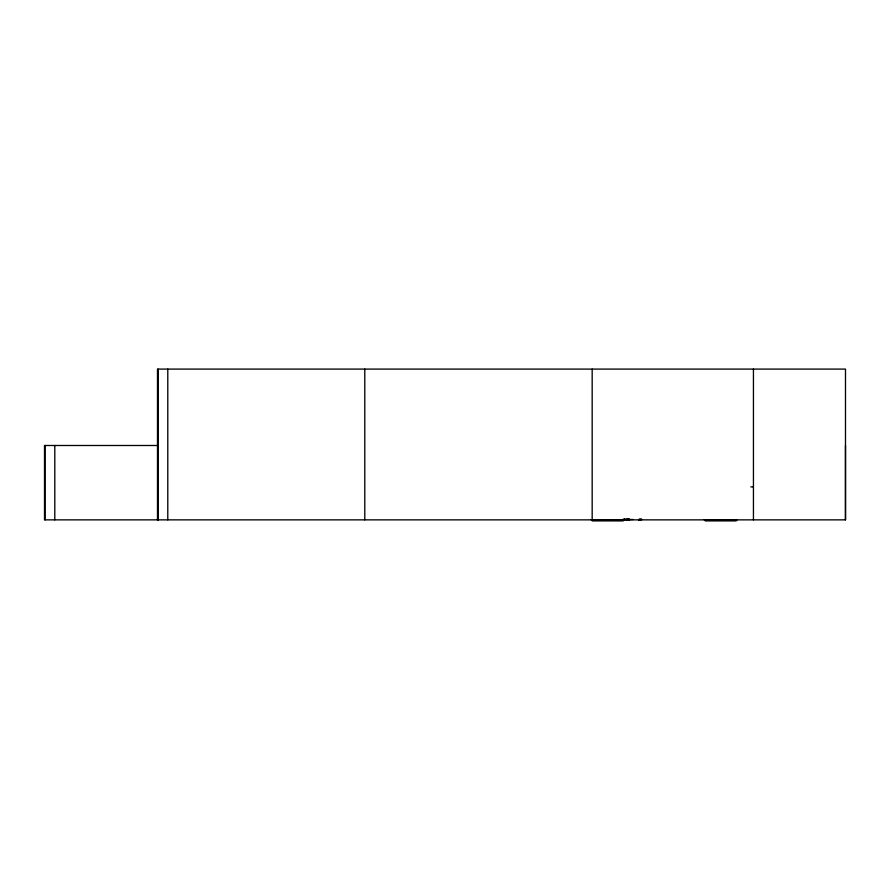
<?xml version="1.0" encoding="UTF-8"?>
<svg xmlns="http://www.w3.org/2000/svg" width="890" height="890" viewBox="0 0 890 890"><rect width="100%" height="100%" fill="white"/><g stroke="black" fill="none" stroke-linecap="round" stroke-linejoin="round"><path stroke-width="1.33" d="M158.253 445.49L44.5 445.49L44.511 519.86L845.489 519.86L845.489 445.49M623.278 519.015L622.866 520.016L624.724 520.016L624.513 519.015M624.124 519.86L624.524 518.859M626.404 519.86L626.805 518.859M627.75 519.86L628.151 518.859M639.777 519.86L640.177 518.859M750.837 486.897L753.441 486.897M626.705 519.493L633.246 519.493M591.138 519.782L624.368 519.782M704.135 519.782L737.365 519.782M592.273 520.906L623.245 520.906M705.269 520.906L736.23 520.906M641.412 518.859L641.634 519.86M629.386 518.859L629.608 519.86M628.051 518.859L628.262 519.86M625.759 518.859L625.981 519.86M845.489 519.86L845.489 369.094L157.486 369.094L157.486 519.86M753.441 369.094L753.441 519.86M592.173 369.094L592.173 519.86M364.789 369.094L364.789 519.86M167.787 369.094L167.787 519.86M54.802 445.49L54.802 519.86M45.112 445.49L45.101 519.86M639.042 519.36L638.631 520.35L640.489 520.35L640.277 519.36L639.042 519.36M158.097 519.86L158.097 369.094L158.086 519.86"/></g></svg>
